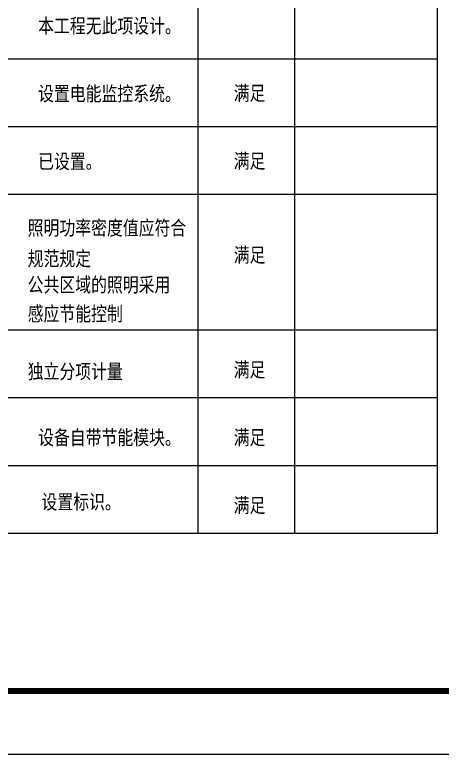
# Model space of a CAD drawing. Extents: x 815029915 to 815825525, y 579155098 to 579748855.
# Drawn here: x 815534040 to 815541099, y 579409444 to 579421664 of the extents above; entities that cross this region are included whole.
import ezdxf

# ---------------------------------------------------------------- set-up
doc = ezdxf.new("R2010")
doc.units = 0
doc.header["$LTSCALE"] = 100
doc.header["$MEASUREMENT"] = 0
for name, color, linetype in [('PUB_TAB', 7, 'Continuous'), ('TK', 7, 'Continuous'), ('zm', 1, 'Continuous')]:
    doc.layers.add(name, color=color, linetype=linetype)
doc.styles.add('-宋体', font='', dxfattribs={"width": 0.8})
doc.styles.get('-宋体').set_extended_font_data('SimSun')

# ---------------------------------------------------------------- blocks, each defined once
blk = doc.blocks.new('l')
at = {"layer": 'TK'}
blk.add_lwpolyline([(815463677, 579451444), (815463677, 579409444), (815547777, 579409444), (815547777, 579451444)], close=True, dxfattribs=at)

msp = doc.modelspace()

# ---------------------------------------------------------------- linework, layer by layer
at = {"layer": 'PUB_TAB'}
msp.add_lwpolyline([(815522980.6, 579413098), (815541020.6, 579413098), (815541020.6, 579431178), (815522980.6, 579431178)], close=True, dxfattribs=at)
for points in [[(815537060.7, 579431178), (815537060.7, 579413098)], [(815538660.7, 579431178), (815538660.7, 579413098)], [(815522980.6, 579420938), (815541020.6, 579420938)], [(815522980.6, 579419818), (815541020.6, 579419818)], [(815522980.6, 579418698), (815541020.6, 579418698)], [(815522980.6, 579416458), (815541020.6, 579416458)], [(815522980.6, 579415338), (815541020.6, 579415338)], [(815522980.6, 579414218), (815541020.6, 579414218)]]:
    msp.add_lwpolyline(points, dxfattribs=at)
at = {"layer": 'TK', "const_width": 100}
msp.add_lwpolyline([(815466177.3, 579410490.1), (815466177.3, 579450444.5), (815546777.3, 579450444.5), (815546777.3, 579410490.1)], close=True, dxfattribs=at)

# ---------------------------------------------------------------- block references
at = {"layer": 'zm', "color": 1}
msp.add_blockref('l', (0, 0), dxfattribs=at)

# ---------------------------------------------------------------- texts
at = {"layer": 'PUB_TAB', "style": '-宋体', "width": 0.8}
for s, p in [('本工程无此项设计。', (815534424.9, 579421361.7)), ('设置电能监控系统。', (815534424.9, 579420241.7)), ('已设置。', (815534424.9, 579419121.7)), ('照明功率密度值应符合 ', (815534252.6, 579418022.6)), ('规范规定', (815534252.6, 579417514)), ('公共区域的照明采用', (815534252.6, 579417082.6)), ('感应节能控制', (815534252.6, 579416603.7)), ('独立分项计量 ', (815534252.6, 579415649.3)), ('设备自带节能模块。', (815534424.9, 579414559)), ('设置标识。', (815534480.5, 579413494.7))]:
    msp.add_text(s, height=240, dxfattribs=at).set_placement(p)
at = {"layer": 'PUB_TAB', "color": 6, "style": '-宋体', "width": 0.8}
for p in [(815537654.5, 579420248.9), (815537654.5, 579419128.9), (815537654.5, 579417575.3), (815537654.5, 579415678.5), (815537654.5, 579414558.5), (815537654.5, 579413438.5)]:
    msp.add_text('满足', height=240, dxfattribs=at).set_placement(p)

doc.saveas('drawing.dxf')
